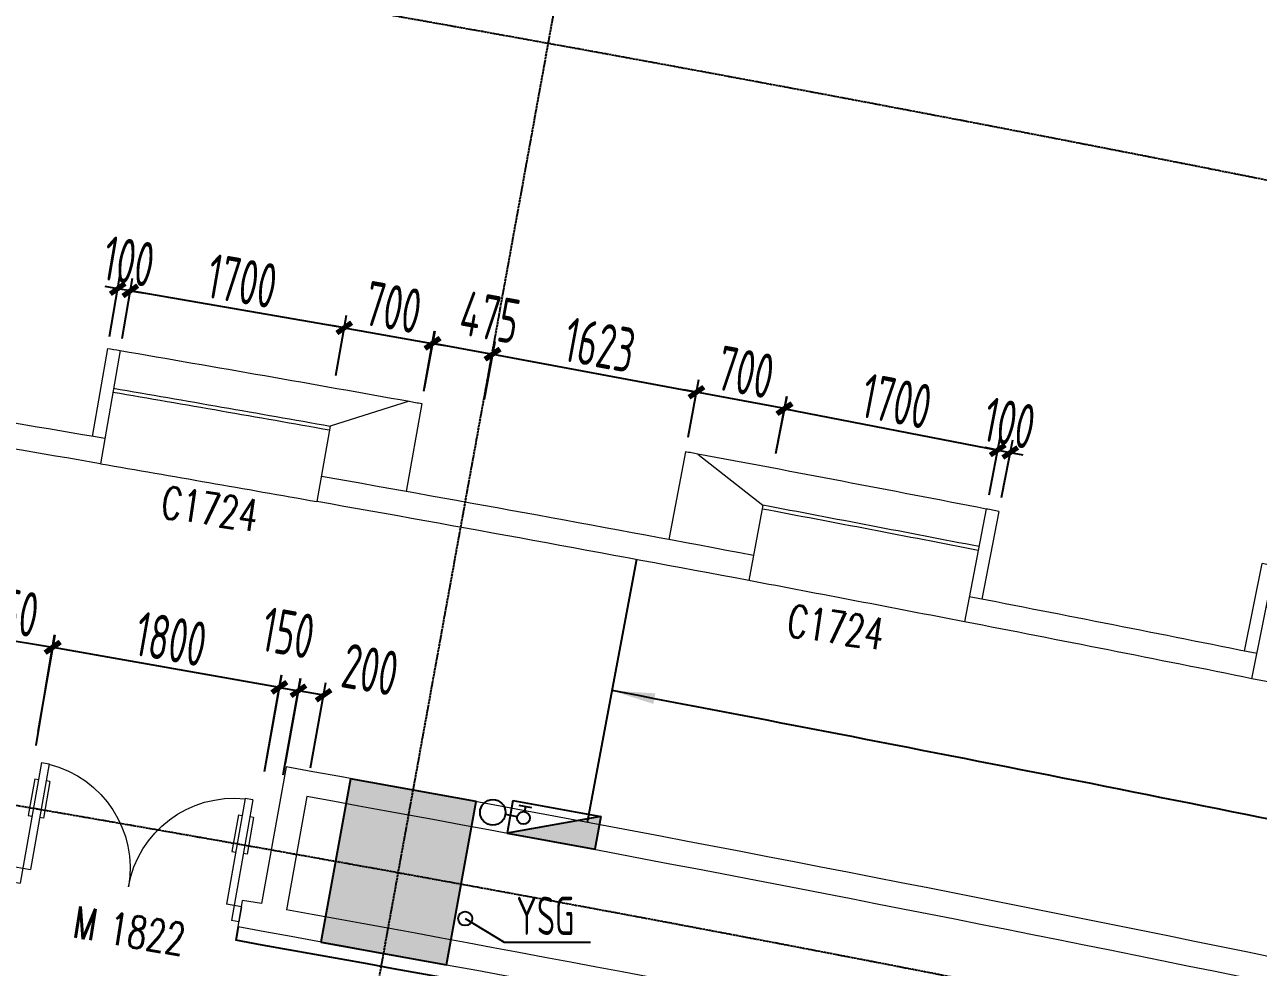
# Model space of a CAD drawing. Header units: millimetres. Extents: x 11515858 to 24947533, y -12764720 to -6305528.
# Drawn here: x 11832216 to 11841880, y -6383283 to -6375901 of the extents above; entities that cross this region are included whole.
import ezdxf
from ezdxf.enums import TextEntityAlignment as Align

# ---------------------------------------------------------------- set-up
doc = ezdxf.new("R2010")
doc.units = ezdxf.units.MM
doc.header["$LTSCALE"] = 10
for name, pattern in [('A2-RG-AXIS$0$CENTER', [2, 1.25, -0.25, 0.25, -0.25]), ('A2-RG-AXIS$0$DOTE', [2.42, 2, -0.2, 0.02, -0.2]), ('A2-RI-F3$0$DOT2', [0.125, 0, -0.125]), ('A2-RI-F3$0$HIDDEN', [0.375, 0.25, -0.125])]:
    doc.linetypes.add(name, pattern=pattern)
for name, color, linetype in [('A2-RB-F3$0$$34$A-DIMS-100', 1, 'Continuous'), ('A2-RB-F3$0$A-DIMS-100', 1, 'Continuous'), ('A2-RG-AXIS$0$A-DIMS-100', 1, 'Continuous'), ('A2-RG-AXIS$0$A-GRID', 1, 'A2-RG-AXIS$0$CENTER'), ('A2-RI-F3$0$$0$AUDIT_D_120618114340-341', 1, 'Continuous'), ('A2-RI-F3$0$0P-FE-FH-P', 41, 'A2-RI-F3$0$YJdef_FE-FH_LINE_F'), ('A2-RI-F3$0$0P-FE-FH-V', 141, 'Continuous'), ('A2-RI-F3$0$0P-FE-HY', 141, 'Continuous'), ('A2-RI-F3$0$A-ROOF-DRAN', 175, 'Continuous'), ('A2-RI-F3$0$A-STRS', 50, 'Continuous'), ('A2-RI-F3$0$A-SYMB-AREA', 4, 'Continuous'), ('A2-RI-F3$0$A-SYMB-DOOR', 4, 'Continuous'), ('A2-RI-F3$0$A-SYMB-NAME', 4, 'Continuous'), ('A2-RI-F3$0$an-door', 2, 'Continuous'), ('A2-RI-F3$0$WINDOW_TEXT', 7, 'Continuous'), ('A2-RS-F3$0$A-HATH-GRAY', 8, 'Continuous'), ('A2-RS-F3$0$A-WALL-CONC', 6, 'Continuous')]:
    doc.layers.add(name, color=color, linetype=linetype)
for name, color, linetype, lineweight in [('A2-RI-F3$0$A-DOOR', 32, 'Continuous', 5), ('A2-RI-F3$0$A-FLOR-OTLN', 4, 'A2-RI-F3$0$DOT2', 5), ('A2-RI-F3$0$A-GLAZ', 140, 'Continuous', 5), ('A2-RI-F3$0$A-WALL', 7, 'Continuous', 5)]:
    doc.layers.add(name, color=color, linetype=linetype, lineweight=lineweight)
doc.styles.add('A2-RB-F3$0$$0$XD2008', font='hzs.shx', dxfattribs={"width": 0.7, "bigfont": 'hztxt.shx'})
doc.styles.add('A2-RB-F3$0$XD2008', font='hzs.shx', dxfattribs={"width": 0.7, "bigfont": 'hztxt.shx'})
doc.styles.add('A2-RG-AXIS$0$XD2008', font='hzs.shx', dxfattribs={"width": 0.7, "bigfont": 'hztxt.shx'})
doc.styles.add('A2-RI-F3$0$ECADI', font='hzs.shx', dxfattribs={"width": 0.7, "bigfont": 'hztxt.shx'})
doc.styles.add('A2-RI-F3$0$ECADI-TXT', font='simplex.shx', dxfattribs={"bigfont": 'hztxt.shx'})
doc.styles.add('A2-RI-F3$0$hz1', font='hzs.shx', dxfattribs={"width": 0.75, "bigfont": 'hztxt.shx'})
doc.styles.add('A2-RI-F3$0$SIMPLEX', font='simplex.shx', dxfattribs={"width": 0.7})
doc.linetypes.add('A2-RI-F3$0$YJdef_FE-FH_LINE_F', pattern='A,4,-0.2,["F",A2-RI-F3$0$hz1,S=0.2,R=0,X=-0.1,Y=-0.1],-0.1', length=4.3)
doc.dimstyles.new('A2-RB-F3$0$$0$XD100$0', dxfattribs={"dimscale": 100, "dimtxt": 3.5, "dimasz": 1, "dimexe": 1, "dimexo": 2, "dimgap": 0.5, "dimtad": 1, "dimdec": 0, "dimdsep": 46, "dimtxsty": 'A2-RB-F3$0$$0$XD2008', "dimblk1": 'A2-RB-F3$0$$20$_ArchTick', "dimblk2": 'A2-RB-F3$0$$20$_ArchTick', "dimsah": 1, "dimcen": 2.5, "dimclrt": 4, "dimaunit": 1, "dimadec": 0, "dimazin": 0, "dimtfac": 1, "dimtdec": 0, "dimtix": 1, "dimtmove": 2, "dimatfit": 3, "dimfxl": 0, "dimtolj": 1, "dimtzin": 0, "dimarcsym": 0})
doc.dimstyles.new('A2-RB-F3$0$XD100$0', dxfattribs={"dimscale": 100, "dimtxt": 3.5, "dimasz": 1, "dimexe": 1, "dimexo": 2, "dimgap": 0.5, "dimtad": 1, "dimdec": 0, "dimdsep": 46, "dimtxsty": 'A2-RB-F3$0$XD2008', "dimblk1": 'A2-RB-F3$0$_ArchTick', "dimblk2": 'A2-RB-F3$0$_ArchTick', "dimsah": 1, "dimcen": 2.5, "dimclrt": 4, "dimaunit": 1, "dimadec": 0, "dimazin": 0, "dimtfac": 1, "dimtdec": 0, "dimtix": 1, "dimtmove": 1, "dimatfit": 3, "dimfxl": 0, "dimtolj": 1, "dimtzin": 0, "dimarcsym": 0})
doc.dimstyles.new('A2-RG-AXIS$0$XD150', dxfattribs={"dimscale": 300, "dimtxt": 2.5, "dimasz": 1.5, "dimexe": 1, "dimexo": 2, "dimgap": 0.5, "dimtad": 1, "dimdec": 0, "dimdsep": 46, "dimtxsty": 'A2-RG-AXIS$0$XD2008', "dimcen": 2.5, "dimclrt": 4, "dimaunit": 1, "dimadec": 3, "dimazin": 0, "dimtfac": 1, "dimtdec": 0, "dimtmove": 2, "dimatfit": 3, "dimfxl": 0, "dimtolj": 1, "dimtzin": 0, "dimarcsym": 0})

# ---------------------------------------------------------------- blocks, each defined once
blk = doc.blocks.new('A2-RG-AXIS$0$_ArchTick')
at = {"color": 0, "linetype": 'ByBlock', "const_width": 0.4}
blk.add_lwpolyline([(-0.5, -0.5), (0.5, 0.5)], dxfattribs=at)
blk = doc.blocks.new('*D548')
at = {"layer": 'A2-RG-AXIS$0$A-DIMS-100', "color": 0, "lineweight": -2, "ltscale": 3, "transparency": 16777216}
for p, q in [((11836371.6, -6375753.7), (11837591.7, -6369013.3)), ((11845491.1, -6377540.1), (11846904.3, -6370837.5))]:
    blk.add_line(p, q, dxfattribs=at)
blk.add_arc((11778730.7, -6694178.7), 330300, 78.094079, 79.739498, dxfattribs=at)
at = {"layer": 'Defpoints', "color": 0, "ltscale": 3, "transparency": 16777216}
for p in [(11843776.4, -6370346.8), (11836318.2, -6376048.9), (11845429.2, -6377833.7), (11778730.7, -6694178.7)]:
    blk.add_point(p, dxfattribs=at)
at = {"layer": 'A2-RG-AXIS$0$A-DIMS-100', "color": 0, "lineweight": -2, "ltscale": 3, "transparency": 16777216, "xscale": 150, "yscale": 150, "zscale": 150}
for p, rotation in [((11837565, -6369160.9), 169.739497816377), ((11846873.3, -6370984.2), 348.0940794046441)]:
    blk.add_blockref('A2-RG-AXIS$0$_ArchTick', p, dxfattribs=dict(at, rotation=rotation))
at = {"layer": 'A2-RG-AXIS$0$A-DIMS-100', "color": 4, "ltscale": 3, "transparency": 16777216, "insert": (11842283.1, -6369746.5), "char_height": 375, "attachment_point": 5, "rotation": 348.91679, "style": 'A2-RG-AXIS$0$XD2008'}
blk.add_mtext('\\A1;1°38\'44"', dxfattribs=at)
blk = doc.blocks.new('*D552')
at = {"layer": 'A2-RG-AXIS$0$A-DIMS-100', "color": 0, "lineweight": -2, "ltscale": 3, "transparency": 16777216}
for p, q in [((11827204.6, -6374229.9), (11828230.7, -6367457.2)), ((11836371.6, -6375753.7), (11837591.7, -6369013.3))]:
    blk.add_line(p, q, dxfattribs=at)
blk.add_arc((11778730.7, -6694178.7), 330300, 79.739498, 81.384916, dxfattribs=at)
at = {"layer": 'Defpoints', "color": 0, "ltscale": 3, "transparency": 16777216}
for p in [(11834451.1, -6368612.6), (11827159.6, -6374526.5), (11836318.2, -6376048.9), (11778730.7, -6694178.7)]:
    blk.add_point(p, dxfattribs=at)
at = {"layer": 'A2-RG-AXIS$0$A-DIMS-100', "color": 0, "lineweight": -2, "ltscale": 3, "transparency": 16777216, "xscale": 150, "yscale": 150, "zscale": 150}
for p, rotation in [((11828208.2, -6367605.5), 171.3849162218802), ((11837565, -6369160.9), 349.7394978101465)]:
    blk.add_blockref('A2-RG-AXIS$0$_ArchTick', p, dxfattribs=dict(at, rotation=rotation))
at = {"layer": 'A2-RG-AXIS$0$A-DIMS-100', "color": 4, "ltscale": 3, "transparency": 16777216, "insert": (11832941.1, -6368055.4), "char_height": 375, "attachment_point": 5, "rotation": 350.56221, "style": 'A2-RG-AXIS$0$XD2008'}
blk.add_mtext('\\A1;1°38\'44"', dxfattribs=at)
blk = doc.blocks.new('A2-RB-F3$0$$20$_ArchTick')
at = {"color": 0, "linetype": 'ByBlock', "const_width": 0.4}
blk.add_lwpolyline([(-0.5, -0.5), (0.5, 0.5)], dxfattribs=at)
blk = doc.blocks.new('*D1054')
at = {"layer": 'A2-RB-F3$0$$34$A-DIMS-100', "color": 0, "lineweight": -2, "ltscale": 3, "transparency": 16777216}
for p, q in [((11831565.8, -6381423.2), (11831710, -6380556)), ((11832433.1, -6380777.6), (11831693.6, -6380654.7)), ((11832305.4, -6381546.2), (11832449.5, -6380679))]:
    blk.add_line(p, q, dxfattribs=at)
at = {"layer": 'Defpoints', "color": 0, "ltscale": 3, "transparency": 16777216}
for p in [(11831693.6, -6380654.7), (11831533, -6381620.5), (11832272.6, -6381743.5)]:
    blk.add_point(p, dxfattribs=at)
at = {"layer": 'A2-RB-F3$0$$34$A-DIMS-100', "color": 0, "lineweight": -2, "ltscale": 3, "transparency": 16777216, "xscale": 100, "yscale": 100, "zscale": 100}
for p, rotation in [((11831693.6, -6380654.7), 170.5613517097624), ((11832433.1, -6380777.6), 350.5613517097623)]:
    blk.add_blockref('A2-RB-F3$0$$20$_ArchTick', p, dxfattribs=dict(at, rotation=rotation))
at = {"layer": 'A2-RB-F3$0$$34$A-DIMS-100', "color": 4, "ltscale": 3, "transparency": 16777216, "insert": (11832100.3, -6380494.2), "char_height": 350, "attachment_point": 5, "rotation": 350.56135, "style": 'A2-RB-F3$0$$0$XD2008'}
blk.add_mtext('\\A1;750', dxfattribs=at)
blk = doc.blocks.new('*D1055')
at = {"layer": 'A2-RB-F3$0$$34$A-DIMS-100', "color": 0, "lineweight": -2, "ltscale": 3, "transparency": 16777216}
for p, q in [((11832321, -6381436.7), (11832455, -6380678.6)), ((11832437.6, -6380777), (11834210.3, -6381090.3)), ((11834093.7, -6381750), (11834227.7, -6380991.8))]:
    blk.add_line(p, q, dxfattribs=at)
at = {"layer": 'Defpoints', "color": 0, "ltscale": 3, "transparency": 16777216}
for p in [(11834210.3, -6381090.3), (11832286.2, -6381633.7), (11834058.9, -6381947)]:
    blk.add_point(p, dxfattribs=at)
at = {"layer": 'A2-RB-F3$0$$34$A-DIMS-100', "color": 0, "lineweight": -2, "ltscale": 3, "transparency": 16777216, "xscale": 100, "yscale": 100, "zscale": 100}
for p, rotation in [((11832437.6, -6380777), 169.9776083506145), ((11834210.3, -6381090.3), 349.9776083506145)]:
    blk.add_blockref('A2-RB-F3$0$$20$_ArchTick', p, dxfattribs=dict(at, rotation=rotation))
at = {"layer": 'A2-RB-F3$0$$34$A-DIMS-100', "color": 4, "ltscale": 3, "transparency": 16777216, "insert": (11833363.1, -6380712.1), "char_height": 350, "attachment_point": 5, "rotation": 349.97761, "style": 'A2-RB-F3$0$$0$XD2008'}
blk.add_mtext('\\A1;1800', dxfattribs=at)
blk = doc.blocks.new('*D1056')
at = {"layer": 'A2-RB-F3$0$$34$A-DIMS-100', "color": 0, "lineweight": -2, "ltscale": 3, "transparency": 16777216}
for p, q in [((11834093.7, -6381750), (11834230, -6380992.3)), ((11834241.7, -6381776.6), (11834378, -6381018.9)), ((11834212.3, -6381090.7), (11834360.3, -6381117.3))]:
    blk.add_line(p, q, dxfattribs=at)
at = {"layer": 'Defpoints', "color": 0, "ltscale": 3, "transparency": 16777216}
for p in [(11834360.3, -6381117.3), (11834058.3, -6381946.9), (11834206.3, -6381973.5)]:
    blk.add_point(p, dxfattribs=at)
at = {"layer": 'A2-RB-F3$0$$34$A-DIMS-100', "color": 0, "lineweight": -2, "ltscale": 3, "transparency": 16777216, "xscale": 100, "yscale": 100, "zscale": 100}
for p, rotation in [((11834212.3, -6381090.7), 169.8036485705996), ((11834360.3, -6381117.3), 349.8036485705996)]:
    blk.add_blockref('A2-RB-F3$0$$20$_ArchTick', p, dxfattribs=dict(at, rotation=rotation))
at = {"layer": 'A2-RB-F3$0$$34$A-DIMS-100', "color": 4, "ltscale": 3, "transparency": 16777216, "insert": (11834281.2, -6380664), "char_height": 350, "attachment_point": 5, "rotation": 349.80365, "style": 'A2-RB-F3$0$$0$XD2008'}
blk.add_mtext('\\A1;150', dxfattribs=at)
blk = doc.blocks.new('*D1057')
at = {"layer": 'A2-RB-F3$0$$34$A-DIMS-100', "color": 0, "lineweight": -2, "ltscale": 3, "transparency": 16777216}
for p, q in [((11834258.9, -6381684.4), (11834378.8, -6381018.4)), ((11834557.9, -6381152.2), (11834361.1, -6381116.8)), ((11834455.7, -6381719.9), (11834575.6, -6381053.8))]:
    blk.add_line(p, q, dxfattribs=at)
at = {"layer": 'Defpoints', "color": 0, "ltscale": 3, "transparency": 16777216}
for p in [(11834361.1, -6381116.8), (11834223.5, -6381881.3), (11834420.3, -6381916.7)]:
    blk.add_point(p, dxfattribs=at)
at = {"layer": 'A2-RB-F3$0$$34$A-DIMS-100', "color": 0, "lineweight": -2, "ltscale": 3, "transparency": 16777216, "xscale": 100, "yscale": 100, "zscale": 100}
for p, rotation in [((11834361.1, -6381116.8), 169.7937232460756), ((11834557.9, -6381152.2), 349.7937232460756)]:
    blk.add_blockref('A2-RB-F3$0$$20$_ArchTick', p, dxfattribs=dict(at, rotation=rotation))
at = {"layer": 'A2-RB-F3$0$$34$A-DIMS-100', "color": 4, "ltscale": 3, "transparency": 16777216, "insert": (11834923.2, -6380951.2), "char_height": 350, "attachment_point": 5, "rotation": 349.79372, "style": 'A2-RB-F3$0$$0$XD2008'}
blk.add_mtext('\\A1;200', dxfattribs=at)
blk = doc.blocks.new('A2-RB-F3$0$_ArchTick')
at = {"color": 0, "linetype": 'ByBlock', "const_width": 0.4}
blk.add_lwpolyline([(-0.5, -0.5), (0.5, 0.5)], dxfattribs=at)
blk = doc.blocks.new('*D892')
at = {"layer": 'A2-RB-F3$0$A-DIMS-100', "color": 0, "lineweight": -2, "transparency": 16777216}
for p, q in [((11832880.8, -6378341.9), (11832961.9, -6377870)), ((11832979.4, -6378358.8), (11833060.4, -6377886.9)), ((11832944.9, -6377968.6), (11832846.4, -6377951.6)), ((11833043.5, -6377985.5), (11832944.9, -6377968.6)), ((11833043.5, -6377985.5), (11833142, -6378002.4))]:
    blk.add_line(p, q, dxfattribs=at)
at = {"layer": 'Defpoints', "color": 0, "transparency": 16777216}
for p in [(11832944.9, -6377968.6), (11832846.9, -6378539), (11832945.5, -6378555.9)]:
    blk.add_point(p, dxfattribs=at)
at = {"layer": 'A2-RB-F3$0$A-DIMS-100', "color": 0, "lineweight": -2, "transparency": 16777216, "xscale": 100, "yscale": 100, "zscale": 100}
for p, rotation in [((11832944.9, -6377968.6), 350.2531502634097), ((11833043.5, -6377985.5), 170.2531502634097)]:
    blk.add_blockref('A2-RB-F3$0$_ArchTick', p, dxfattribs=dict(at, rotation=rotation))
at = {"layer": 'A2-RB-F3$0$A-DIMS-100', "color": 4, "transparency": 16777216, "insert": (11833032.3, -6377755.3), "char_height": 350, "attachment_point": 5, "rotation": 350.25315, "style": 'A2-RB-F3$0$XD2008'}
blk.add_mtext('\\A1;100', dxfattribs=at)
blk = doc.blocks.new('*D893')
at = {"layer": 'A2-RB-F3$0$A-DIMS-100', "color": 0, "lineweight": -2, "transparency": 16777216}
for p, q in [((11835817.3, -6378833.3), (11835901.2, -6378383.3)), ((11835882.9, -6378481.6), (11837478.7, -6378779.4)), ((11837413.1, -6379131), (11837497, -6378681.1))]:
    blk.add_line(p, q, dxfattribs=at)
at = {"layer": 'Defpoints', "color": 0, "transparency": 16777216}
for p in [(11837478.7, -6378779.4), (11835780.6, -6379029.9), (11837376.4, -6379327.7)]:
    blk.add_point(p, dxfattribs=at)
at = {"layer": 'A2-RB-F3$0$A-DIMS-100', "color": 0, "lineweight": -2, "transparency": 16777216, "xscale": 100, "yscale": 100, "zscale": 100}
for p, rotation in [((11835882.9, -6378481.6), 169.4304699262509), ((11837478.7, -6378779.4), 349.4304699262509)]:
    blk.add_blockref('A2-RB-F3$0$_ArchTick', p, dxfattribs=dict(at, rotation=rotation))
at = {"layer": 'A2-RB-F3$0$A-DIMS-100', "color": 4, "transparency": 16777216, "insert": (11836722.1, -6378409.3), "char_height": 350, "attachment_point": 5, "rotation": 349.43047, "style": 'A2-RB-F3$0$XD2008'}
blk.add_mtext('\\A1;1623', dxfattribs=at)
blk = doc.blocks.new('*D894')
at = {"layer": 'A2-RB-F3$0$A-DIMS-100', "color": 0, "lineweight": -2, "transparency": 16777216}
for p, q in [((11837413.2, -6379131.1), (11837497.2, -6378681.1)), ((11837478.9, -6378779.4), (11837380.6, -6378761.1)), ((11838167.3, -6378908.1), (11837478.9, -6378779.4)), ((11838101.6, -6379259.7), (11838185.7, -6378809.8)), ((11838167.3, -6378908.1), (11838265.6, -6378926.5))]:
    blk.add_line(p, q, dxfattribs=at)
at = {"layer": 'Defpoints', "color": 0, "transparency": 16777216}
for p in [(11837478.9, -6378779.4), (11837376.4, -6379327.7), (11838064.8, -6379456.3)]:
    blk.add_point(p, dxfattribs=at)
at = {"layer": 'A2-RB-F3$0$A-DIMS-100', "color": 0, "lineweight": -2, "transparency": 16777216, "xscale": 100, "yscale": 100, "zscale": 100}
for p, rotation in [((11837478.9, -6378779.4), 349.4124734336997), ((11838167.3, -6378908.1), 169.4124734336997)]:
    blk.add_blockref('A2-RB-F3$0$_ArchTick', p, dxfattribs=dict(at, rotation=rotation))
at = {"layer": 'A2-RB-F3$0$A-DIMS-100', "color": 4, "transparency": 16777216, "insert": (11837864.4, -6378622.6), "char_height": 350, "attachment_point": 5, "rotation": 349.41247, "style": 'A2-RB-F3$0$XD2008'}
blk.add_mtext('\\A1;700', dxfattribs=at)
blk = doc.blocks.new('*D895')
at = {"layer": 'A2-RB-F3$0$A-DIMS-100', "color": 0, "lineweight": -2, "transparency": 16777216}
for p, q in [((11838101.9, -6379259.9), (11838189, -6378810.6)), ((11838170, -6378908.8), (11839839, -6379232.5)), ((11839770.9, -6379583.6), (11839858.1, -6379134.3))]:
    blk.add_line(p, q, dxfattribs=at)
at = {"layer": 'Defpoints', "color": 0, "transparency": 16777216}
for p in [(11839839, -6379232.5), (11838063.8, -6379456.3), (11839732.8, -6379780)]:
    blk.add_point(p, dxfattribs=at)
at = {"layer": 'A2-RB-F3$0$A-DIMS-100', "color": 0, "lineweight": -2, "transparency": 16777216, "xscale": 100, "yscale": 100, "zscale": 100}
for p, rotation in [((11838170, -6378908.8), 169.0246830867763), ((11839839, -6379232.5), 349.0246830867763)]:
    blk.add_blockref('A2-RB-F3$0$_ArchTick', p, dxfattribs=dict(at, rotation=rotation))
at = {"layer": 'A2-RB-F3$0$A-DIMS-100', "color": 4, "transparency": 16777216, "insert": (11839047.4, -6378849.7), "char_height": 350, "attachment_point": 5, "rotation": 349.02468, "style": 'A2-RB-F3$0$XD2008'}
blk.add_mtext('\\A1;1700', dxfattribs=at)
blk = doc.blocks.new('*D896')
at = {"layer": 'A2-RB-F3$0$A-DIMS-100', "color": 0, "lineweight": -2, "transparency": 16777216}
for p, q in [((11839770.9, -6379583.6), (11839858.1, -6379134.3)), ((11839869.1, -6379602.7), (11839956.3, -6379153.4)), ((11839839.1, -6379232.5), (11839740.9, -6379213.4)), ((11839839.1, -6379232.5), (11839937.2, -6379251.5)), ((11839937.2, -6379251.5), (11840035.4, -6379270.6))]:
    blk.add_line(p, q, dxfattribs=at)
at = {"layer": 'Defpoints', "color": 0, "transparency": 16777216}
for p in [(11839937.2, -6379251.5), (11839732.8, -6379780), (11839831, -6379799)]:
    blk.add_point(p, dxfattribs=at)
at = {"layer": 'A2-RB-F3$0$A-DIMS-100', "color": 0, "lineweight": -2, "transparency": 16777216, "xscale": 100, "yscale": 100, "zscale": 100}
for p, rotation in [((11839839.1, -6379232.5), 349.0190944582102), ((11839937.2, -6379251.5), 169.0190944582101)]:
    blk.add_blockref('A2-RB-F3$0$_ArchTick', p, dxfattribs=dict(at, rotation=rotation))
at = {"layer": 'A2-RB-F3$0$A-DIMS-100', "color": 4, "transparency": 16777216, "insert": (11839931, -6379021.1), "char_height": 350, "attachment_point": 5, "rotation": 349.01909, "style": 'A2-RB-F3$0$XD2008'}
blk.add_mtext('\\A1;100', dxfattribs=at)
blk = doc.blocks.new('*D935')
at = {"layer": 'A2-RB-F3$0$A-DIMS-100', "color": 0, "lineweight": -2, "transparency": 16777216}
for p, q in [((11835348.8, -6378748.3), (11835430.6, -6378297.9)), ((11835412.7, -6378396.3), (11835880.1, -6378481.1)), ((11835816.3, -6378833.1), (11835898, -6378382.7))]:
    blk.add_line(p, q, dxfattribs=at)
at = {"layer": 'Defpoints', "color": 0, "transparency": 16777216}
for p in [(11835880.1, -6378481.1), (11835313.1, -6378945.1), (11835780.6, -6379029.9)]:
    blk.add_point(p, dxfattribs=at)
at = {"layer": 'A2-RB-F3$0$A-DIMS-100', "color": 0, "lineweight": -2, "transparency": 16777216, "xscale": 100, "yscale": 100, "zscale": 100}
for p, rotation in [((11835412.7, -6378396.3), 169.7156853580239), ((11835880.1, -6378481.1), 349.715685358024)]:
    blk.add_blockref('A2-RB-F3$0$_ArchTick', p, dxfattribs=dict(at, rotation=rotation))
at = {"layer": 'A2-RB-F3$0$A-DIMS-100', "color": 4, "transparency": 16777216, "insert": (11835860.3, -6378192.2), "char_height": 350, "attachment_point": 5, "rotation": 349.71569, "style": 'A2-RB-F3$0$XD2008'}
blk.add_mtext('\\A1;475', dxfattribs=at)
blk = doc.blocks.new('*D936')
at = {"layer": 'A2-RB-F3$0$A-DIMS-100', "color": 0, "lineweight": -2, "transparency": 16777216}
for p, q in [((11834654.3, -6378648.6), (11834737.3, -6378177)), ((11834720, -6378275.5), (11834621.5, -6378258.2)), ((11834720, -6378275.5), (11835409.6, -6378396.8)), ((11835344, -6378769.9), (11835427, -6378298.3)), ((11835409.6, -6378396.8), (11835508.1, -6378414.2))]:
    blk.add_line(p, q, dxfattribs=at)
at = {"layer": 'Defpoints', "color": 0, "transparency": 16777216}
for p in [(11835409.6, -6378396.8), (11834619.7, -6378845.6), (11835309.4, -6378966.9)]:
    blk.add_point(p, dxfattribs=at)
at = {"layer": 'A2-RB-F3$0$A-DIMS-100', "color": 0, "lineweight": -2, "transparency": 16777216, "xscale": 100, "yscale": 100, "zscale": 100}
for p, rotation in [((11834720, -6378275.5), 350.0244319259585), ((11835409.6, -6378396.8), 170.0244319259586)]:
    blk.add_blockref('A2-RB-F3$0$_ArchTick', p, dxfattribs=dict(at, rotation=rotation))
at = {"layer": 'A2-RB-F3$0$A-DIMS-100', "color": 4, "transparency": 16777216, "insert": (11835103.8, -6378114.6), "char_height": 350, "attachment_point": 5, "rotation": 350.02443, "style": 'A2-RB-F3$0$XD2008'}
blk.add_mtext('\\A1;700', dxfattribs=at)
blk = doc.blocks.new('*D937')
at = {"layer": 'A2-RB-F3$0$A-DIMS-100', "color": 0, "lineweight": -2, "transparency": 16777216}
for p, q in [((11832979.6, -6378358.8), (11833061.2, -6377887.1)), ((11834719.3, -6378275.3), (11833044.1, -6377985.6)), ((11834654.8, -6378648.6), (11834736.4, -6378176.8))]:
    blk.add_line(p, q, dxfattribs=at)
at = {"layer": 'Defpoints', "color": 0, "transparency": 16777216}
for p in [(11833044.1, -6377985.6), (11832945.5, -6378555.9), (11834620.7, -6378845.7)]:
    blk.add_point(p, dxfattribs=at)
at = {"layer": 'A2-RB-F3$0$A-DIMS-100', "color": 0, "lineweight": -2, "transparency": 16777216, "xscale": 100, "yscale": 100, "zscale": 100}
for p, rotation in [((11833044.1, -6377985.6), 170.1868354933257), ((11834719.3, -6378275.3), 350.1868354933257)]:
    blk.add_blockref('A2-RB-F3$0$_ArchTick', p, dxfattribs=dict(at, rotation=rotation))
at = {"layer": 'A2-RB-F3$0$A-DIMS-100', "color": 4, "transparency": 16777216, "insert": (11833920.1, -6377908.8), "char_height": 350, "attachment_point": 5, "rotation": 350.18684, "style": 'A2-RB-F3$0$XD2008'}
blk.add_mtext('\\A1;1700', dxfattribs=at)
blk = doc.blocks.new('A2-RI-F3$0$Bay 1')
at = {"layer": 'A2-RI-F3$0$A-FLOR-OTLN', "linetype": 'Continuous'}
for radius, end in [(320350, 93.622485), (319450, 93.519662)]:
    blk.add_arc((19611.4, -318847.5), radius, 93.211108, end, dxfattribs=at)
at = {"layer": 'A2-RI-F3$0$A-GLAZ'}
for radius in [320050, 320020]:
    blk.add_arc((19611.4, -318847.5), radius, 93.211108, 93.519662, dxfattribs=at)
at = {"layer": 'A2-RI-F3$0$A-WALL'}
for p, q in [((1666.9, 999.6), (1717.4, 101)), ((1766.8, 1005.2), (1806, 306.3)), ((-728.8, 856.2), (-684.6, 157.6)), ((-629, 862.5), (-36.8, 598.9)), ((-36.8, 598.9), (0, 0))]:
    blk.add_line(p, q, dxfattribs=at)
for start, end in [(93.193223, 93.211108), (93.622485, 93.64037)]:
    blk.add_arc((19611.4, -318847.5), 320350, start, end, dxfattribs=at)
blk = doc.blocks.new('A2-RI-F3$0$Bay 2')
at = {"layer": 'A2-RI-F3$0$A-FLOR-OTLN', "linetype": 'Continuous'}
for radius in [320350, 319450]:
    blk.add_arc((15603.1, -319068.7), radius, 92.388185, 92.799647, dxfattribs=at)
at = {"layer": 'A2-RI-F3$0$A-GLAZ'}
for radius in [320050, 320020]:
    blk.add_arc((15603.1, -319068.7), radius, 92.388185, 92.799647, dxfattribs=at)
at = {"layer": 'A2-RI-F3$0$A-WALL'}
for p, q in [((2254.2, 1003), (2291.7, 103.8)), ((2354.1, 1007.2), (2383.3, 307.8)), ((-109.6, 194.9), (-143.8, 894)), ((0, 0), (-44, 898.9))]:
    blk.add_line(p, q, dxfattribs=at)
for start, end in [(92.3703, 92.388185), (92.799647, 92.817532)]:
    blk.add_arc((15603.1, -319068.7), 320350, start, end, dxfattribs=at)
blk = doc.blocks.new('A2-RI-F3$0$$DorLib2D$00000011')
for p, q in [((-0.4667, 0.4709), (-0.4667, -0.0625)), ((-0.4667, 0.4709), (-0.4333, 0.4709)), ((-0.4333, 0.4709), (-0.4333, 0.0042)), ((0.4333, 0.4709), (0.4333, 0.0042)), ((0.4667, 0.4709), (0.4333, 0.4709)), ((0.4667, 0.4709), (0.4667, -0.0625)), ((-0.4833, 0.3962), (-0.4667, 0.3962)), ((-0.4167, 0.3962), (-0.4333, 0.3962)), ((0.4167, 0.3962), (0.4333, 0.3962)), ((0.4833, 0.3962), (0.4667, 0.3962)), ((-0.4833, 0.2346), (-0.4667, 0.2346)), ((-0.4167, 0.2346), (-0.4333, 0.2346)), ((0.4167, 0.2346), (0.4333, 0.2346)), ((0.4833, 0.2346), (0.4667, 0.2346)), ((-0.5, 0.0042), (-0.4333, 0.0042)), ((-0.5, 0.0042), (-0.5, -0.0625)), ((0.5, 0.0042), (0.4333, 0.0042)), ((0.5, 0.0042), (0.5, -0.0625)), ((-0.5, -0.0625), (-0.4667, -0.0625)), ((0.5, -0.0625), (0.4667, -0.0625))]:
    blk.add_line(p, q)
at = {"lineweight": 13}
for p, q in [((-0.4833, 0.3962), (-0.4833, 0.2346)), ((-0.4167, 0.3962), (-0.4167, 0.2346)), ((0.4167, 0.3962), (0.4167, 0.2346)), ((0.4833, 0.3962), (0.4833, 0.2346))]:
    blk.add_line(p, q, dxfattribs=at)
for centre, start, end in [((-0.4667, 0.0042), 0, 85.904), ((0.4667, 0.0042), 94.096, 180)]:
    blk.add_arc(centre, 0.4667, start, end, dxfattribs=at)
blk = doc.blocks.new('A2-RI-F3$0$door-doublewing')
at = {"layer": 'A2-RI-F3$0$A-DOOR', "color": 4, "xscale": -0.9999999999999998, "rotation": 180}
blk.add_blockref('A2-RI-F3$0$$DorLib2D$00000011', (0, -0.0291), dxfattribs=at)
at = {"layer": 'A2-RI-F3$0$WINDOW_TEXT', "style": 'A2-RI-F3$0$SIMPLEX', "flags": 9}
blk.add_attdef('A', text='', height=1, dxfattribs=at).set_placement((0, 1.5), align=Align.MIDDLE)
blk = doc.blocks.new('A2-RI-F3$0$ECADI-TAG-DOOR')
blk = doc.blocks.new('A2-RI-F3$0$A$C6F954C98')
at = {"extrusion": (0, 0, -1)}
blk.add_hatch(color=256, dxfattribs=at).paths.add_polyline_path([(-260, 700), (0, 0), (0, 700)])
for p, q in [((260, 700), (0, 700)), ((0, 0), (0, 700)), ((260, 700), (0, 0)), ((260, 0), (260, 700)), ((230.7, 105.9, 0), (190.7, 105.9, 0)), ((230.7, 155.9, 0), (230.7, 55.9, 0)), ((260, 0), (0, 0))]:
    blk.add_line(p, q, dxfattribs=at)
blk.add_circle((-140.7, 105.9, 0), 50, dxfattribs=at)
blk = doc.blocks.new('A2-RI-F3$0$5erhfh')
at = {"layer": 'A2-RI-F3$0$A-SYMB-AREA', "style": 'A2-RI-F3$0$ECADI', "width": 0.7}
blk.add_attdef('340M2', text='', height=2.5, dxfattribs=at).set_placement((0, 1.25), align=Align.MIDDLE_LEFT)
at = {"layer": 'A2-RI-F3$0$A-SYMB-NAME', "style": 'A2-RI-F3$0$ECADI', "width": 0.7}
blk.add_attdef('CHINESENAME', (-12.292, 3.087), '', height=4.5, dxfattribs=at)
blk = doc.blocks.new('A2-RI-F3$0$ysg')
at = {"layer": 'A2-RI-F3$0$A-ROOF-DRAN'}
blk.add_lwpolyline([(84318.3, -10860.9), (84623.7, -11045.9), (85299.8, -11045.9)], dxfattribs=at)
blk.add_circle((84318.3, -10860.9), 55, dxfattribs=at)
ref = blk.add_blockref('A2-RI-F3$0$5erhfh', (85948.1, -11298.1), dxfattribs=dict(at, xscale=100, yscale=100, zscale=100))
ref.add_attrib('CHINESENAME', 'YSG', (84719, -10989.3), dxfattribs={"layer": 'A2-RI-F3$0$A-SYMB-NAME', "height": 300, "style": 'A2-RI-F3$0$ECADI', "width": 0.7})
blk = doc.blocks.new('A2-RS-F3')
at = {"layer": 'A2-RS-F3$0$A-HATH-GRAY', "ltscale": 3}
h = blk.add_hatch(color=256, dxfattribs=at)
h.paths.add_polyline_path([(11780370.9, -6378132.8), (11781370.9, -6378139.6), (11781379.7, -6376839.6), (11780379.7, -6376832.8)])
h.paths.add_polyline_path([(11771295.3, -6378216.2), (11772295, -6378194.3), (11772266.5, -6376894.6), (11771266.7, -6376916.1)])
h.paths.add_polyline_path([(11789445.2, -6378310.2), (11790444.5, -6378345.7), (11790490.7, -6377046.5), (11789491.3, -6377010.6)])
h.paths.add_polyline_path([(11794061, -6377995.6), (11794659.8, -6378034.1), (11794711.1, -6377235.6), (11794112.3, -6377197.1)])
h.paths.add_polyline_path([(11762225.8, -6378560), (11763224.5, -6378509.3), (11763158.6, -6377210.6), (11762159.9, -6377261.3)])
h.paths.add_polyline_path([(11756037.9, -6378647), (11756835.4, -6378583.6), (11756756.1, -6377586.7), (11755958.6, -6377650.1)])
h.paths.add_polyline_path([(11801644.4, -6378461.8), (11802243.1, -6378500.3), (11802294.5, -6377701.9), (11801695.7, -6377663.4)])
h.paths.add_polyline_path([(11751541.3, -6379498.7), (11752338.8, -6379435.3), (11752219.8, -6377940), (11751422.4, -6378003.4)])
h.paths.add_polyline_path([(11807663.9, -6379405.7), (11808460.5, -6379479.9), (11808571.8, -6378285.1), (11807775.3, -6378210.6)])
h.paths.add_polyline_path([(11816584.8, -6380403.2), (11817577.3, -6380525.1), (11817735.8, -6379234.7), (11816743.2, -6379112.9)])
h.paths.add_polyline_path([(11825579.4, -6381618.6), (11826568.2, -6381768.4), (11826762.9, -6380483.1), (11825774.2, -6380333.3)])
h.paths.add_polyline_path([(11793833.2, -6381538.6), (11794432, -6381577.1), (11794483.3, -6380778.7), (11793884.5, -6380740.2)])
h.paths.add_polyline_path([(11801416.6, -6382004.6), (11802015.3, -6382043.1), (11802066.7, -6381244.7), (11801467.9, -6381206.2)])
h.paths.add_polyline_path([(11834536.4, -6383084.9), (11835520.4, -6383263), (11835752, -6381983.8), (11834767.9, -6381805.7)])
h.paths.add_polyline_path([(11843441.7, -6384836.8), (11844420.2, -6385043.1), (11844688.3, -6383771), (11843709.9, -6383564.7)])
h.paths.add_polyline_path([(11849706.8, -6386047.7), (11850486.4, -6386227.4), (11850720.8, -6385255.2), (11849941.2, -6385075.5)])
h.paths.add_polyline_path([(11756683.4, -6386771.7), (11757480.7, -6386706.4), (11757402.3, -6385711.3), (11756604.9, -6385774.7)])
h.paths.add_polyline_path([(11752167.8, -6387373.9), (11752965.3, -6387310.5), (11752846.3, -6385815.2), (11752048.8, -6385878.6)])
h.paths.add_polyline_path([(11854131.9, -6387106.5), (11854911.5, -6387286.2), (11855145.9, -6386314), (11854366.3, -6386134.3)])
h.paths.add_polyline_path([(11793236.4, -6390820.6), (11793835.2, -6390859), (11793886.5, -6390060.7), (11793287.7, -6390022.2)])
h.paths.add_polyline_path([(11800819.8, -6391285.9), (11801418.6, -6391324.4), (11801469.9, -6390525.9), (11800871.2, -6390487.4)])
h.paths.add_polyline_path([(11847832.2, -6393825.3), (11848611.8, -6394005), (11848846.2, -6393032.8), (11848066.6, -6392853.1)])
h.paths.add_polyline_path([(11780263.2, -6394032.4), (11781263.2, -6394039.2), (11781272, -6392739.2), (11780272, -6392732.1)])
h.paths.add_polyline_path([(11771644.2, -6394112.4), (11772644, -6394090.4), (11772615.4, -6392790.7), (11771615.7, -6392812.3)])
h.paths.add_polyline_path([(11788881, -6394200.2), (11789880.4, -6394235.7), (11789926.5, -6392936.5), (11788927.1, -6392900.6)])
h.paths.add_polyline_path([(11793008.6, -6394363.6), (11793607.4, -6394402.1), (11793658.7, -6393603.7), (11793059.9, -6393565.2)])
h.paths.add_polyline_path([(11763031, -6394439.6), (11764029.7, -6394388.9), (11763963.9, -6393090.2), (11762965.1, -6393140.9)])
h.paths.add_polyline_path([(11757322.6, -6394796.6), (11758120, -6394731.3), (11758040.8, -6393736.3), (11757243.3, -6393799.7)])
h.paths.add_polyline_path([(11800592, -6394828.7), (11801190.8, -6394867.2), (11801242.1, -6394068.8), (11800643.4, -6394030.3)])
h.paths.add_polyline_path([(11852257.4, -6394883.9), (11853037, -6395063.6), (11853271.3, -6394091.4), (11852491.7, -6393911.7)])
h.paths.add_polyline_path([(11752786.3, -6395149.5), (11753583.8, -6395086), (11753464.9, -6393590.8), (11752667.4, -6393654.2)])
h.paths.add_polyline_path([(11806188.5, -6395237.1), (11806985.1, -6395311.3), (11807096.4, -6394116.5), (11806299.9, -6394042)])
h.paths.add_polyline_path([(11814655.7, -6396186), (11815648.4, -6396307.3), (11815806.1, -6395016.9), (11814813.5, -6394895.6)])
h.paths.add_polyline_path([(11823197.5, -6397340.4), (11824186.2, -6397490.2), (11824381, -6396204.9), (11823392.2, -6396055.1)])
h.paths.add_polyline_path([(11831681.6, -6398728.6), (11832663, -6398920.7), (11832912.6, -6397644.9), (11831931.2, -6397452.8)])
h.paths.add_polyline_path([(11840164, -6400382.5), (11841142.5, -6400588.8), (11841410.7, -6399316.8), (11840432.2, -6399110.5)])
edge = h.paths.add_edge_path()
edge.add_arc((11780719.1, -6400485.4), 450, 0, 360)
edge = h.paths.add_edge_path()
edge.add_arc((11772285.6, -6400549.4), 450, 0, 360)
edge = h.paths.add_edge_path()
edge.add_arc((11789151.8, -6400663.7), 450, 0, 360)
edge = h.paths.add_edge_path()
edge.add_arc((11763857, -6400855.6), 450, 0, 360)
h.paths.add_polyline_path([(11845945.9, -6401651.6), (11846725.5, -6401831.2), (11846959.8, -6400859), (11846180.2, -6400679.3)])
edge = h.paths.add_edge_path()
edge.add_arc((11797575.5, -6401083.9), 450, 0, 360)
edge = h.paths.add_edge_path()
edge.add_arc((11755440.6, -6401403.6), 450.5, 0, 360)
edge = h.paths.add_edge_path()
edge.add_arc((11805983.7, -6401745.9), 450, 0, 360)
h.paths.add_polyline_path([(11850371.1, -6402710), (11851150.7, -6402889.7), (11851385, -6401917.5), (11850605.5, -6401737.8)])
edge = h.paths.add_edge_path()
edge.add_arc((11814369.4, -6402649), 450, 0, 360)
edge = h.paths.add_edge_path()
edge.add_arc((11822725.7, -6403792.5), 450, 0, 360)
edge = h.paths.add_edge_path()
edge.add_arc((11831045.7, -6405175.5), 450, 0, 360)
edge = h.paths.add_edge_path()
edge.add_arc((11839322.6, -6406796.9), 450.5, 0, 360)
edge = h.paths.add_edge_path()
edge.add_arc((11847549.5, -6408655.2), 450.5, 0, 360)
at = {"layer": 'A2-RS-F3$0$A-WALL-CONC'}
blk.add_3dface([(11834536.4, -6383084.9), (11835520.4, -6383263), (11835752, -6381983.8), (11834767.9, -6381805.7)], dxfattribs=at)
blk = doc.blocks.new('A2-RG-AXIS')
at = {"layer": 'A2-RG-AXIS$0$A-GRID', "linetype": 'A2-RG-AXIS$0$DOTE'}
blk.add_line((11829692, -6412654), (11836852.5, -6373096.9), dxfattribs=at)
for radius in [323300, 316700, 313400]:
    blk.add_arc((11778730.7, -6694178.7), radius, 75.589285, 95.407644, dxfattribs=at)
at = {"layer": 'A2-RG-AXIS$0$A-DIMS-100', "ltscale": 3}
for base, p1, picture, middle in [((11834451.1, -6368612.6), (11827159.6, -6374526.5), '*D552', (11832941.1, -6368055.4)), ((11843776.4, -6370346.8), (11845429.2, -6377833.7), '*D548', (11842283.1, -6369746.5))]:
    dim = blk.add_angular_dim_3p(base=base, center=(11778730.7, -6694178.7), p1=p1, p2=(11836318.2, -6376048.9), dimstyle='A2-RG-AXIS$0$XD150', override={"dimscale": 150, "dimasz": 1, "dimblk": 'A2-RG-AXIS$0$_ArchTick', "dimadec": 4}, dxfattribs=at)
    dim.commit()
    dim.dimension.update_dxf_attribs({"geometry": picture, "text_midpoint": middle})
blk = doc.blocks.new('A2-RB-F3')
at = {"layer": 'A2-RB-F3$0$$34$A-DIMS-100', "ltscale": 3}
for p1, p2, distance, picture, middle in [((11832272.6, -6381743.5), (11831533, -6381620.5), -979.1, '*D1054', (11832100.3, -6380494.2)), ((11832286.2, -6381633.7), (11834058.9, -6381947), 869.9, '*D1055', (11833363.1, -6380712.1))]:
    dim = blk.add_aligned_dim(p1=p1, p2=p2, distance=distance, dimstyle='A2-RB-F3$0$$0$XD100$0', dxfattribs=at)
    dim.commit()
    dim.dimension.update_dxf_attribs({"geometry": picture, "text_midpoint": middle})
for base, p1, p2, angle, picture, middle in [((11834360.3, -6381117.3), (11834058.3, -6381946.9), (11834206.3, -6381973.5), 349.80365, '*D1056', (11834281.2, -6380664)), ((11834361.1, -6381116.8), (11834420.3, -6381916.7), (11834223.5, -6381881.3), 169.79372, '*D1057', (11834923.2, -6380951.2))]:
    dim = blk.add_linear_dim(base=base, p1=p1, p2=p2, angle=angle, dimstyle='A2-RB-F3$0$$0$XD100$0', dxfattribs=at)
    dim.commit()
    dim.dimension.update_dxf_attribs({"geometry": picture, "text_midpoint": middle, "dimtype": 129})
at = {"layer": 'A2-RB-F3$0$A-DIMS-100'}
for p1, p2, distance, picture, middle in [((11832945.5, -6378555.9), (11832846.9, -6378539), -578.8, '*D892', (11833032.3, -6377755.3)), ((11834620.7, -6378845.7), (11832945.5, -6378555.9), -578.8, '*D937', (11833920.1, -6377908.8)), ((11834619.7, -6378845.6), (11835309.4, -6378966.9), 578.8, '*D936', (11835103.8, -6378114.6)), ((11835780.6, -6379029.9), (11837376.4, -6379327.7), 557.7, '*D893', (11836722.1, -6378409.3)), ((11838064.8, -6379456.3), (11837376.4, -6379327.7), -557.7, '*D894', (11837864.4, -6378622.6)), ((11838063.8, -6379456.3), (11839732.8, -6379780), 557.7, '*D895', (11839047.4, -6378849.7)), ((11839732.8, -6379780), (11839831, -6379799), 557.7, '*D896', (11839931, -6379021.1))]:
    dim = blk.add_aligned_dim(p1=p1, p2=p2, distance=distance, dimstyle='A2-RB-F3$0$XD100$0', dxfattribs=at)
    dim.commit()
    dim.dimension.update_dxf_attribs({"geometry": picture, "text_midpoint": middle})
dim = blk.add_linear_dim(base=(11835880.1, -6378481.1), p1=(11835313.1, -6378945.1), p2=(11835780.6, -6379029.9), angle=349.71569, dimstyle='A2-RB-F3$0$XD100$0', dxfattribs=at)
dim.commit()
dim.dimension.update_dxf_attribs({"geometry": '*D935', "text_midpoint": (11835820.1, -6378413.6), "dimtype": 129})
blk = doc.blocks.new('A2-RI-F3')
at = {"layer": 'A2-RI-F3$0$$0$AUDIT_D_120618114340-341'}
blk.add_arc((11751597.1, -6830203.8), 457102, 78.353104, 79.255043, dxfattribs=at)
at = {"layer": 'A2-RI-F3$0$$0$AUDIT_D_120618114340-341', "extrusion": (0, 0, -1)}
blk.add_solid([(-11837141, -6381220.4), (-11837156.7, -6381137.8), (-11836818.1, -6381116.2)], dxfattribs=at)
at = {"layer": 'A2-RI-F3$0$0P-FE-FH-P'}
blk.add_line((11836074.8, -6382104.1, 0), (11835981.8, -6382087.3, 0), dxfattribs=at)
at = {"layer": 'A2-RI-F3$0$0P-FE-FH-V'}
blk.add_circle((11835883.4, -6382069.5, 0), 100, dxfattribs=at)
at = {"layer": 'A2-RI-F3$0$A-STRS'}
blk.add_line((11837009.2, -6380089.7), (11836622.3, -6382147.8), dxfattribs=at)
at = {"layer": 'A2-RI-F3$0$A-WALL'}
for p, q in [((11834264.5, -6381713.8), (11834071.8, -6382783.9)), ((11834425.9, -6381946.1), (11834266.4, -6382831.9)), ((11833888.6, -6382967), (11833922.9, -6382759.3)), ((11834071.8, -6382783.9), (11833922.9, -6382759.3))]:
    blk.add_line(p, q, dxfattribs=at)
for centre, radius, start, end in [((11778730.7, -6694178.7), 319650, 80.253374, 80.767832), ((11778730.7, -6694178.7), 319450, 80.253374, 80.767832), ((11778730.7, -6694178.7), 319650, 79.328012, 79.94482), ((11778730.7, -6694178.7), 319450, 79.328012, 79.94482), ((11778730.7, -6694178.7), 319650, 78.607613, 79.019458), ((11778730.7, -6694178.7), 319450, 78.607613, 79.019458), ((11778059.2, -6693691.3), 317000, 77.322222, 79.787245), ((11778059.2, -6693691.3), 316800, 77.358949, 79.751069), ((11778059.2, -6693691.3), 315900, 77.361543, 79.750948), ((11778059.2, -6693691.3), 315700, 77.362121, 79.814048)]:
    blk.add_arc(centre, radius, start, end, dxfattribs=at)
at = {"layer": 'A2-RI-F3$0$an-door'}
blk.add_line((11833888.6, -6382967), (11833870.1, -6383071.6), dxfattribs=at)
blk.add_arc((11778609.2, -6693948.3), 315750.1, 77.488644, 79.920492, dxfattribs=at)
at = {"linetype": 'A2-RI-F3$0$HIDDEN', "ltscale": 3}
blk.add_blockref('A2-RG-AXIS', (0, 0), dxfattribs=at)
blk.add_blockref('A2-RI-F3$0$ysg', (11751349.3, -6372040.3))
at = {"xscale": -1, "rotation": 353.4642595382771}
blk.add_blockref('A2-RI-F3$0$Bay 1', (11834505.5, -6379635.6), dxfattribs=at)
for name, p, rotation in [('A2-RI-F3$0$Bay 1', (11837888.4, -6380254.3), 345.8079851824937), ('A2-RI-F3$0$Bay 2', (11841830.7, -6381022.9), 345.8076013240417)]:
    blk.add_blockref(name, p, dxfattribs=dict(rotation=rotation))
at = {"layer": 'A2-RI-F3$0$0P-FE-HY', "xscale": -0.9999999999999997, "rotation": 259.7394999170341}
blk.add_blockref('A2-RI-F3$0$A$C6F954C98', (11835994.7, -6382232.6), dxfattribs=at)
at = {"layer": 'A2-RI-F3$0$A-DOOR', "xscale": 1799.999999997247, "yscale": 1799.999999997247, "zscale": 1799.999999997247, "rotation": 169.9776083506428}
blk.add_blockref('A2-RI-F3$0$door-doublewing', (11833018.5, -6382711.7), dxfattribs=at)
at = {"layer": 'A2-RI-F3$0$A-SYMB-DOOR'}
ref = blk.add_blockref('A2-RI-F3$0$ECADI-TAG-DOOR', (11834143.7, -6380626.3), dxfattribs=dict(at, xscale=99.99999999932739, yscale=99.99999999932739, zscale=99.99999999932739, rotation=351.5177289679559))
ref.add_attrib('门窗主编号1', 'C1724', dxfattribs={"height": 250, "rotation": 351.51773, "style": 'A2-RI-F3$0$ECADI-TXT', "width": 0.7}).set_placement((11834023.7, -6379871.9), align=Align.RIGHT)
ref = blk.add_blockref('A2-RI-F3$0$ECADI-TAG-DOOR', (11839047.3, -6381554.3), dxfattribs=dict(at, xscale=99.99999999932739, yscale=99.99999999932739, zscale=99.99999999932739, rotation=351.5177289679559))
ref.add_attrib('门窗主编号1', 'C1724', dxfattribs={"height": 250, "rotation": 351.51773, "style": 'A2-RI-F3$0$ECADI-TXT', "width": 0.7}).set_placement((11838927.3, -6380799.9), align=Align.RIGHT)
ref = blk.add_blockref('A2-RI-F3$0$ECADI-TAG-DOOR', (11832873.8, -6383831.8), dxfattribs=dict(at, xscale=99.99999999937754, yscale=99.99999999937754, zscale=99.99999999937754, rotation=350.9590107909631))
ref.add_attrib('门窗主编号1', 'M', dxfattribs={"height": 250, "rotation": 350.95901, "style": 'A2-RI-F3$0$ECADI-TXT', "width": 0.7}).set_placement((11832761.1, -6383076.2), align=Align.RIGHT)
ref.add_attrib('门窗主编号2', '1822', (11832858.2, -6383096, 333.3), dxfattribs={"height": 250, "rotation": 350.95901, "style": 'A2-RI-F3$0$ECADI-TXT', "width": 0.7})

msp = doc.modelspace()

# ---------------------------------------------------------------- block references
for name in ['A2-RB-F3', 'A2-RI-F3', 'A2-RG-AXIS', 'A2-RS-F3']:
    msp.add_blockref(name, (0, 0))

doc.saveas('drawing.dxf')
